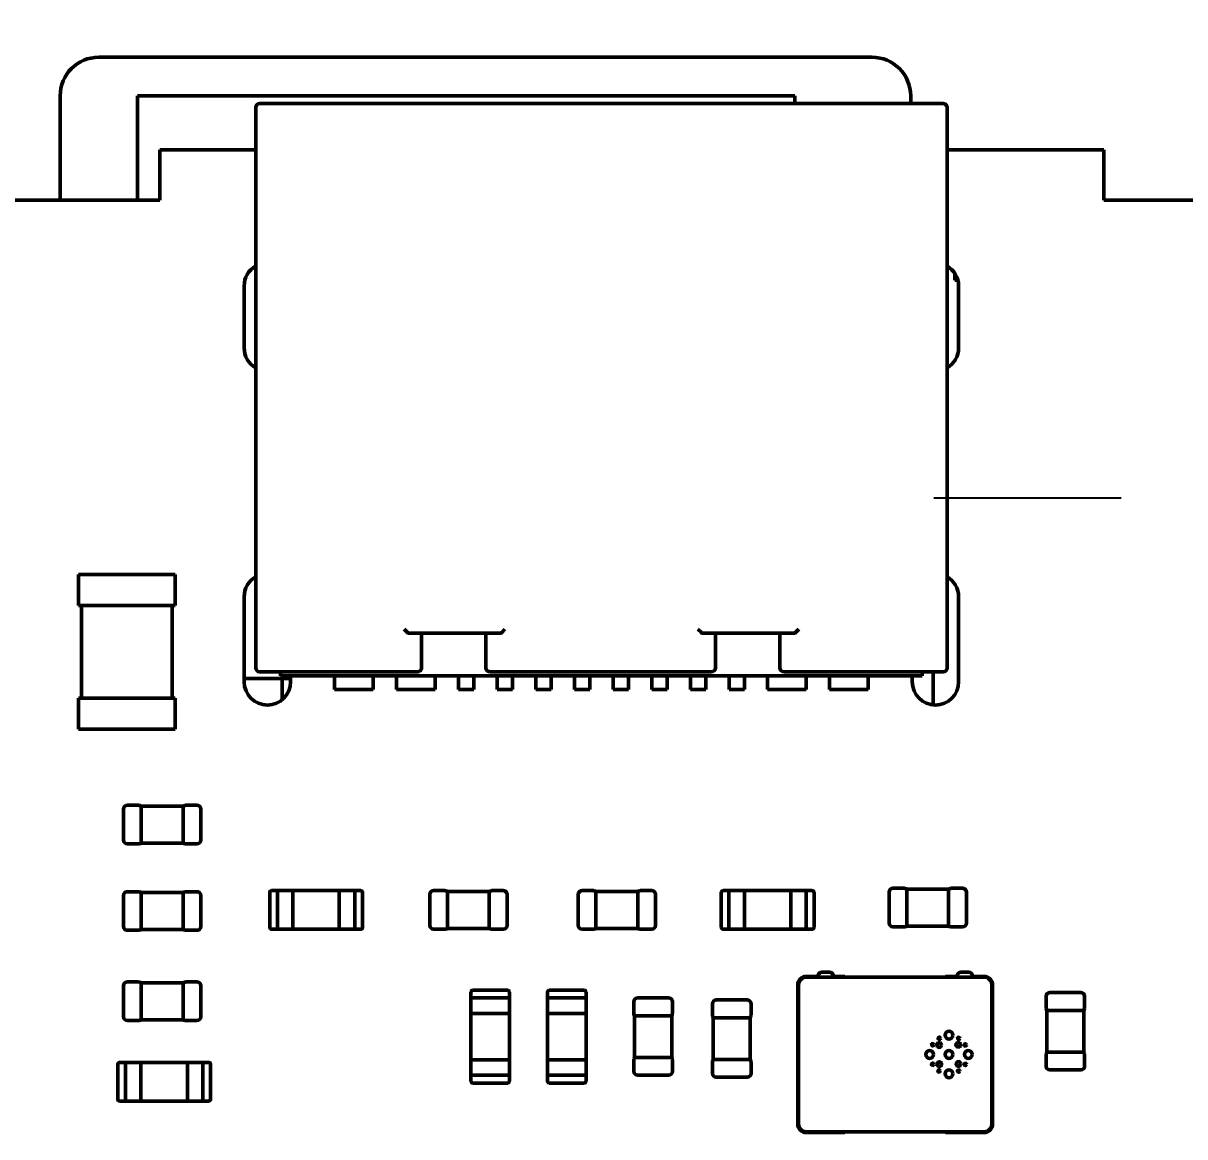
# Model space of a CAD drawing. Header units: millimetres. Extents: x 22 to 202, y 169 to 282.
# Drawn here: x 144.57 to 159.59, y 251.02 to 265.42 of the extents above; entities that cross this region are included whole.
import ezdxf

# ---------------------------------------------------------------- set-up
doc = ezdxf.new("R2010")
doc.units = ezdxf.units.MM
doc.header["$LTSCALE"] = 0.75
doc.linetypes.add('CENTER2', pattern=[28.575, 19.05, -3.175, 3.175, -3.175])
for name, color, linetype, lineweight in [('FD_Dimensions', 7, 'Continuous', 25), ('Smart Centers', 7, 'CENTER2', 25), ('Visible', 7, 'Continuous', 50)]:
    doc.layers.add(name, color=color, linetype=linetype, lineweight=lineweight)
doc.styles.get("Standard").update_dxf_attribs({"font": 'arial.ttf'})
doc.dimstyles.new('Dim-ISO-25', dxfattribs={"dimtxt": 2.5, "dimasz": 2.5, "dimexe": 1.5, "dimexo": 0, "dimgap": 1, "dimtad": 1, "dimzin": 4, "dimdsep": 46, "dimtxsty": 'Standard', "dimblk": 'OPEN90', "dimcen": 0, "dimazin": 1, "dimtp": 0.1, "dimtm": 0.1, "dimtfac": 0.72, "dimtmove": 0, "dimatfit": 3, "dimfxl": 1, "dimtzin": 4, "dimarcsym": 0})

# ---------------------------------------------------------------- blocks, each defined once
blk = doc.blocks.new('_Open90')
at = {"color": 0, "linetype": 'ByBlock', "lineweight": -2}
for p, q in [((-0.5, 0.5), (0, 0)), ((0, 0), (-1, 0)), ((0, 0), (-0.5, -0.5))]:
    blk.add_line(p, q, dxfattribs=at)
blk = doc.blocks.new('*D25')
at = {"layer": 'Defpoints', "color": 0, "transparency": 16777216}
for p in [(174.649134, 277.767274), (45.649468, 262.385645), (174.649134, 259.019301)]:
    blk.add_point(p, dxfattribs=at)
at = {"layer": 'FD_Dimensions', "color": 0, "lineweight": -2, "transparency": 16777216}
for p, q in [((45.649468, 262.385645), (45.649468, 279.267274)), ((174.649134, 259.019301), (174.649134, 279.267274)), ((48.149468, 277.767274), (172.149134, 277.767274))]:
    blk.add_line(p, q, dxfattribs=at)
at = {"layer": 'FD_Dimensions', "color": 0, "lineweight": -2, "transparency": 16777216, "xscale": 2.5, "yscale": 2.5, "zscale": 2.5, "rotation": 180}
blk.add_blockref('_Open90', (45.649468, 277.767274), dxfattribs=at)
at = {"layer": 'FD_Dimensions', "color": 0, "lineweight": -2, "transparency": 16777216, "xscale": 2.5, "yscale": 2.5, "zscale": 2.5}
blk.add_blockref('_Open90', (174.649134, 277.767274), dxfattribs=at)
at = {"layer": 'FD_Dimensions', "color": 0, "transparency": 16777216, "insert": (110.149301, 280.04454), "char_height": 2.5, "attachment_point": 5}
blk.add_mtext('129.00mm', dxfattribs=at)
blk = doc.blocks.new('*D28')
at = {"layer": 'Defpoints', "color": 0, "transparency": 16777216}
for p in [(170.550528, 263.135658), (200.052214, 263.135658), (124.449775, 178.627866)]:
    blk.add_point(p, dxfattribs=at)
at = {"layer": 'FD_Dimensions', "color": 0, "lineweight": -2, "transparency": 16777216}
for p, q in [((170.550528, 263.135658), (201.552214, 263.135658)), ((200.052214, 181.127866), (200.052214, 260.635658)), ((124.449775, 178.627866), (201.552214, 178.627866))]:
    blk.add_line(p, q, dxfattribs=at)
at = {"layer": 'FD_Dimensions', "color": 0, "lineweight": -2, "transparency": 16777216, "xscale": 2.5, "yscale": 2.5, "zscale": 2.5}
for p, rotation in [((200.052214, 263.135658), 90), ((200.052214, 178.627866), 270)]:
    blk.add_blockref('_Open90', p, dxfattribs=dict(at, rotation=rotation))
at = {"layer": 'FD_Dimensions', "color": 0, "transparency": 16777216, "insert": (197.774947, 227.099634), "char_height": 2.5, "attachment_point": 5, "rotation": 90}
blk.add_mtext('84.51mm', dxfattribs=at)
blk = doc.blocks.new('*D35')
at = {"layer": 'Defpoints', "color": 0, "transparency": 16777216}
for p in [(174.649134, 266.974326), (161.449472, 259.28528), (174.649134, 259.019301)]:
    blk.add_point(p, dxfattribs=at)
at = {"layer": 'FD_Dimensions', "color": 0, "lineweight": -2, "transparency": 16777216}
for p, q in [((161.449472, 259.28528), (161.449472, 268.474326)), ((174.649134, 259.019301), (174.649134, 268.474326)), ((161.449472, 266.974326), (138.817366, 266.974326)), ((172.149134, 266.974326), (163.949472, 266.974326))]:
    blk.add_line(p, q, dxfattribs=at)
at = {"layer": 'FD_Dimensions', "color": 0, "lineweight": -2, "transparency": 16777216, "xscale": 2.5, "yscale": 2.5, "zscale": 2.5, "rotation": 180}
blk.add_blockref('_Open90', (161.449472, 266.974326), dxfattribs=at)
at = {"layer": 'FD_Dimensions', "color": 0, "lineweight": -2, "transparency": 16777216, "xscale": 2.5, "yscale": 2.5, "zscale": 2.5}
blk.add_blockref('_Open90', (174.649134, 266.974326), dxfattribs=at)
at = {"layer": 'FD_Dimensions', "color": 0, "transparency": 16777216, "insert": (146.789077, 269.252445), "char_height": 2.5, "attachment_point": 5}
blk.add_mtext('13.20mm', dxfattribs=at)
blk = doc.blocks.new('*U20')
at = {"layer": 'Smart Centers', "color": 0, "ltscale": 0.75, "transparency": 16777216}
for p, q in [((0, 2.678906), (0, 5.1)), ((-5.1, 0), (-2.678906, 0)), ((2.678906, 0), (5.1, 0)), ((0, -5.1), (0, -2.678906))]:
    blk.add_line(p, q, dxfattribs=at)
at = {"layer": 'Smart Centers', "color": 0, "linetype": 'Continuous', "ltscale": 0.75, "transparency": 16777216}
for p, q in [((0, -0.892969), (0, 0.892969)), ((-0.892969, 0), (0.892969, 0))]:
    blk.add_line(p, q, dxfattribs=at)

msp = doc.modelspace()

# ---------------------------------------------------------------- linework, layer by layer
at = {"layer": 'Visible'}
for p, q in [((145.549, 264.985), (155.549, 264.985)), ((145.049, 263.136), (145.049, 264.485)), ((154.549, 264.485), (146.049, 264.485)), ((146.049, 264.485), (146.049, 263.136)), ((154.549, 264.385), (154.549, 264.485)), ((156.049, 264.485), (156.049, 264.385)), ((147.579, 264.335), (147.579, 257.085)), ((147.629, 264.385), (148.979, 264.385)), ((155.119, 264.385), (148.979, 264.385)), ((155.119, 264.385), (156.469, 264.385)), ((156.519, 257.085), (156.519, 264.335)), ((146.337, 263.785), (147.579, 263.785)), ((146.337, 263.136), (146.337, 263.785)), ((156.519, 263.785), (158.549, 263.785)), ((158.549, 263.785), (158.549, 263.136)), ((143.106, 263.136), (146.337, 263.136)), ((158.549, 263.136), (166.249, 263.136)), ((156.621, 262.189), (156.621, 262.099)), ((147.429, 262.025), (147.429, 261.225)), ((156.66, 262.099), (156.621, 262.099)), ((156.669, 261.225), (156.669, 262.025)), ((145.326, 258.294), (145.286, 258.294)), ((145.286, 257.894), (145.286, 258.294)), ((146.496, 258.294), (145.326, 258.294)), ((146.496, 258.294), (146.536, 258.294)), ((146.536, 257.894), (146.536, 258.294)), ((147.429, 258.005), (147.429, 256.905)), ((156.669, 256.905), (156.669, 258.005)), ((145.326, 257.894), (145.286, 257.894)), ((145.326, 256.694), (145.326, 257.894)), ((146.496, 257.894), (145.326, 257.894)), ((146.496, 256.694), (146.496, 257.894)), ((146.496, 257.894), (146.536, 257.894)), ((149.541, 257.542), (149.498, 257.585)), ((149.555, 257.535), (150.743, 257.535)), ((149.724, 257.535), (149.724, 257.085)), ((150.556, 257.085), (150.556, 257.535)), ((150.76, 257.543), (150.802, 257.585)), ((153.342, 257.542), (153.298, 257.585)), ((153.355, 257.535), (154.544, 257.535)), ((153.524, 257.085), (153.524, 257.535)), ((154.356, 257.535), (154.356, 257.085)), ((154.56, 257.543), (154.603, 257.585)), ((148.979, 257.035), (147.629, 257.035)), ((147.899, 257.035), (147.899, 256.985)), ((149.498, 257.035), (148.979, 257.035)), ((149.498, 257.035), (149.666, 257.035)), ((150.802, 257.035), (150.615, 257.035)), ((150.802, 257.035), (153.298, 257.035)), ((153.467, 257.035), (153.298, 257.035)), ((154.415, 257.035), (154.603, 257.035)), ((155.119, 257.035), (154.603, 257.035)), ((156.469, 257.035), (155.119, 257.035)), ((156.199, 256.985), (156.199, 257.035)), ((156.341, 257.035), (156.341, 256.607)), ((148.029, 256.949), (147.429, 256.949)), ((147.899, 256.985), (148.899, 256.985)), ((147.921, 256.759), (147.921, 256.949)), ((148.029, 256.905), (148.029, 256.985)), ((148.599, 256.805), (148.599, 256.985)), ((155.199, 256.985), (148.899, 256.985)), ((149.099, 256.985), (149.099, 256.805)), ((149.399, 256.805), (149.399, 256.985)), ((149.899, 256.985), (149.899, 256.805)), ((150.199, 256.805), (150.199, 256.985)), ((150.399, 256.985), (150.399, 256.805)), ((150.699, 256.805), (150.699, 256.985)), ((150.899, 256.985), (150.899, 256.805)), ((151.199, 256.805), (151.199, 256.985)), ((151.399, 256.985), (151.399, 256.805)), ((151.699, 256.805), (151.699, 256.985)), ((151.899, 256.985), (151.899, 256.805)), ((152.199, 256.805), (152.199, 256.985)), ((152.399, 256.985), (152.399, 256.805)), ((152.699, 256.805), (152.699, 256.985)), ((152.899, 256.985), (152.899, 256.805)), ((153.2, 256.805), (153.2, 256.985)), ((153.4, 256.985), (153.4, 256.805)), ((153.7, 256.805), (153.7, 256.985)), ((153.9, 256.985), (153.9, 256.805)), ((154.199, 256.805), (154.199, 256.985)), ((154.699, 256.985), (154.699, 256.805)), ((154.999, 256.805), (154.999, 256.985)), ((155.199, 256.985), (156.199, 256.985)), ((155.499, 256.985), (155.499, 256.805)), ((156.069, 256.985), (156.069, 256.905)), ((147.921, 256.759), (147.921, 256.674)), ((149.099, 256.805), (148.599, 256.805)), ((149.899, 256.805), (149.399, 256.805)), ((150.399, 256.805), (150.199, 256.805)), ((150.899, 256.805), (150.699, 256.805)), ((151.399, 256.805), (151.199, 256.805)), ((151.899, 256.805), (151.699, 256.805)), ((152.399, 256.805), (152.199, 256.805)), ((152.899, 256.805), (152.699, 256.805)), ((153.4, 256.805), (153.2, 256.805)), ((153.9, 256.805), (153.7, 256.805)), ((154.699, 256.805), (154.199, 256.805)), ((155.499, 256.805), (154.999, 256.805)), ((145.326, 256.694), (145.286, 256.694)), ((145.286, 256.294), (145.286, 256.694)), ((146.496, 256.694), (145.326, 256.694)), ((146.496, 256.694), (146.536, 256.694)), ((146.536, 256.294), (146.536, 256.694)), ((145.326, 256.294), (145.286, 256.294)), ((146.496, 256.294), (145.326, 256.294)), ((146.496, 256.294), (146.536, 256.294)), ((145.868, 254.859), (145.868, 255.259)), ((145.918, 255.309), (146.062, 255.309)), ((146.098, 255.299), (146.098, 255.259)), ((146.098, 255.299), (146.638, 255.299)), ((146.098, 254.859), (146.098, 255.259)), ((146.638, 255.299), (146.638, 255.259)), ((146.638, 254.859), (146.638, 255.259)), ((146.675, 255.309), (146.818, 255.309)), ((146.868, 254.859), (146.868, 255.259)), ((145.918, 254.809), (146.062, 254.809)), ((146.098, 254.859), (146.098, 254.819)), ((146.098, 254.819), (146.638, 254.819)), ((146.638, 254.859), (146.638, 254.819)), ((146.675, 254.809), (146.818, 254.809)), ((146.062, 254.191), (145.918, 254.191)), ((146.638, 254.181), (146.098, 254.181)), ((146.098, 254.141), (146.098, 254.181)), ((146.638, 254.141), (146.638, 254.181)), ((146.818, 254.191), (146.675, 254.191)), ((147.759, 254.184), (147.759, 253.726)), ((147.783, 254.204), (147.865, 254.204)), ((147.859, 254.198), (147.859, 253.712)), ((147.879, 254.204), (147.865, 254.204)), ((148.839, 254.205), (147.879, 254.205)), ((147.879, 254.204), (147.879, 254.205)), ((147.879, 254.204), (148.039, 254.204)), ((148.059, 254.185), (148.059, 254.198)), ((148.059, 254.185), (148.059, 253.725)), ((148.659, 254.198), (148.659, 254.185)), ((148.659, 254.185), (148.659, 253.725)), ((148.679, 254.204), (148.665, 254.204)), ((148.679, 254.204), (148.839, 254.204)), ((148.839, 254.205), (148.839, 254.204)), ((148.853, 254.204), (148.839, 254.204)), ((148.853, 254.204), (148.936, 254.204)), ((148.859, 253.712), (148.859, 254.198)), ((148.959, 253.726), (148.959, 254.184)), ((150.023, 254.205), (149.879, 254.205)), ((150.599, 254.195), (150.059, 254.195)), ((150.059, 254.155), (150.059, 254.195)), ((150.599, 254.155), (150.599, 254.195)), ((150.779, 254.205), (150.636, 254.205)), ((151.799, 254.205), (151.943, 254.205)), ((151.979, 254.195), (151.979, 254.155)), ((151.979, 254.195), (152.519, 254.195)), ((152.519, 254.195), (152.519, 254.155)), ((152.556, 254.205), (152.699, 254.205)), ((153.599, 254.184), (153.599, 253.726)), ((153.623, 254.204), (153.705, 254.204)), ((153.699, 254.198), (153.699, 253.712)), ((153.719, 254.204), (153.705, 254.204)), ((154.679, 254.205), (153.719, 254.205)), ((153.719, 254.204), (153.719, 254.205)), ((153.719, 254.204), (153.879, 254.204)), ((153.899, 254.185), (153.899, 254.198)), ((153.899, 253.725), (153.899, 254.185)), ((154.499, 254.198), (154.499, 254.185)), ((154.499, 253.725), (154.499, 254.185)), ((154.505, 254.204), (154.519, 254.204)), ((154.679, 254.204), (154.519, 254.204)), ((154.679, 254.205), (154.679, 254.204)), ((154.679, 254.204), (154.693, 254.204)), ((154.776, 254.204), (154.693, 254.204)), ((154.699, 253.712), (154.699, 254.198)), ((154.799, 253.726), (154.799, 254.184)), ((155.769, 253.785), (155.769, 254.185)), ((155.819, 254.235), (155.963, 254.235)), ((155.999, 254.225), (155.999, 254.185)), ((155.999, 254.225), (156.539, 254.225)), ((155.999, 253.785), (155.999, 254.185)), ((156.539, 254.225), (156.539, 254.185)), ((156.539, 253.785), (156.539, 254.185)), ((156.576, 254.235), (156.719, 254.235)), ((156.769, 253.785), (156.769, 254.185)), ((145.868, 254.141), (145.868, 253.741)), ((146.098, 254.141), (146.098, 253.741)), ((146.638, 254.141), (146.638, 253.741)), ((146.868, 254.141), (146.868, 253.741)), ((149.829, 254.155), (149.829, 253.755)), ((150.059, 254.155), (150.059, 253.755)), ((150.599, 254.155), (150.599, 253.755)), ((150.829, 254.155), (150.829, 253.755)), ((151.749, 253.755), (151.749, 254.155)), ((151.979, 253.755), (151.979, 254.155)), ((152.519, 253.755), (152.519, 254.155)), ((152.749, 253.755), (152.749, 254.155)), ((146.098, 253.701), (146.098, 253.741)), ((146.638, 253.701), (146.638, 253.741)), ((150.059, 253.715), (150.059, 253.755)), ((150.599, 253.715), (150.599, 253.755)), ((151.979, 253.755), (151.979, 253.715)), ((152.519, 253.755), (152.519, 253.715)), ((155.819, 253.735), (155.963, 253.735)), ((155.999, 253.785), (155.999, 253.745)), ((155.999, 253.745), (156.539, 253.745)), ((156.539, 253.785), (156.539, 253.745)), ((156.576, 253.735), (156.719, 253.735)), ((146.062, 253.691), (145.918, 253.691)), ((146.638, 253.701), (146.098, 253.701)), ((146.818, 253.691), (146.675, 253.691)), ((147.783, 253.706), (147.865, 253.706)), ((147.879, 253.706), (147.865, 253.706)), ((147.879, 253.705), (147.879, 253.706)), ((147.879, 253.706), (148.039, 253.706)), ((147.879, 253.705), (148.839, 253.705)), ((148.053, 253.706), (148.039, 253.706)), ((148.059, 253.712), (148.059, 253.725)), ((148.659, 253.725), (148.659, 253.712)), ((148.839, 253.706), (148.679, 253.706)), ((148.839, 253.706), (148.853, 253.706)), ((148.839, 253.706), (148.839, 253.705)), ((148.936, 253.706), (148.853, 253.706)), ((150.023, 253.705), (149.879, 253.705)), ((150.599, 253.715), (150.059, 253.715)), ((150.779, 253.705), (150.636, 253.705)), ((151.799, 253.705), (151.943, 253.705)), ((151.979, 253.715), (152.519, 253.715)), ((152.556, 253.705), (152.699, 253.705)), ((153.705, 253.706), (153.623, 253.706)), ((153.705, 253.706), (153.719, 253.706)), ((153.719, 253.705), (153.719, 253.706)), ((153.879, 253.706), (153.719, 253.706)), ((153.719, 253.705), (154.679, 253.705)), ((153.879, 253.706), (153.893, 253.706)), ((153.899, 253.712), (153.899, 253.725)), ((154.499, 253.725), (154.499, 253.712)), ((154.679, 253.706), (154.519, 253.706)), ((154.679, 253.706), (154.693, 253.706)), ((154.679, 253.706), (154.679, 253.705)), ((154.776, 253.706), (154.693, 253.706)), ((154.999, 253.149), (154.899, 253.149)), ((156.699, 253.149), (156.799, 253.149)), ((146.062, 253.023), (145.918, 253.023)), ((146.638, 253.013), (146.098, 253.013)), ((146.098, 252.973), (146.098, 253.013)), ((146.638, 252.973), (146.638, 253.013)), ((146.818, 253.023), (146.675, 253.023)), ((154.589, 251.185), (154.589, 252.985)), ((154.599, 252.985), (154.599, 251.185)), ((154.699, 253.095), (154.849, 253.095)), ((156.999, 253.085), (154.699, 253.085)), ((154.849, 253.085), (154.849, 253.099)), ((155.049, 253.099), (155.049, 253.085)), ((155.049, 253.095), (155.199, 253.095)), ((155.199, 253.095), (155.199, 253.085)), ((156.499, 253.095), (156.649, 253.095)), ((156.499, 253.085), (156.499, 253.095)), ((156.649, 253.085), (156.649, 253.099)), ((156.849, 253.099), (156.849, 253.085)), ((156.849, 253.095), (156.999, 253.095)), ((157.099, 251.185), (157.099, 252.985)), ((157.109, 252.985), (157.109, 251.185)), ((145.868, 252.973), (145.868, 252.573)), ((146.098, 252.973), (146.098, 252.573)), ((146.638, 252.973), (146.638, 252.573)), ((146.868, 252.973), (146.868, 252.573)), ((150.361, 252.81), (150.361, 252.892)), ((150.839, 252.916), (150.381, 252.916)), ((150.859, 252.892), (150.859, 252.81)), ((151.352, 252.81), (151.352, 252.892)), ((151.83, 252.916), (151.372, 252.916)), ((151.85, 252.892), (151.85, 252.81)), ((157.799, 252.692), (157.799, 252.835)), ((158.249, 252.885), (157.849, 252.885)), ((158.299, 252.692), (158.299, 252.835)), ((150.36, 252.796), (150.36, 251.836)), ((150.36, 252.796), (150.361, 252.796)), ((150.361, 252.81), (150.361, 252.796)), ((150.361, 252.636), (150.361, 252.796)), ((150.853, 252.816), (150.367, 252.816)), ((150.859, 252.796), (150.859, 252.81)), ((150.859, 252.796), (150.859, 252.636)), ((150.859, 252.796), (150.86, 252.796)), ((150.86, 251.836), (150.86, 252.796)), ((151.351, 252.796), (151.351, 251.836)), ((151.351, 252.796), (151.352, 252.796)), ((151.352, 252.81), (151.352, 252.796)), ((151.352, 252.636), (151.352, 252.796)), ((151.844, 252.816), (151.358, 252.816)), ((151.85, 252.796), (151.85, 252.81)), ((151.85, 252.796), (151.85, 252.636)), ((151.85, 252.796), (151.851, 252.796)), ((151.851, 251.836), (151.851, 252.796)), ((152.468, 252.622), (152.468, 252.766)), ((152.918, 252.816), (152.518, 252.816)), ((152.968, 252.622), (152.968, 252.766)), ((153.484, 252.597), (153.484, 252.74)), ((153.934, 252.79), (153.534, 252.79)), ((153.984, 252.597), (153.984, 252.74)), ((146.098, 252.533), (146.098, 252.573)), ((146.638, 252.533), (146.098, 252.533)), ((146.638, 252.533), (146.638, 252.573)), ((150.361, 252.636), (150.361, 252.622)), ((150.367, 252.616), (150.38, 252.616)), ((150.38, 252.616), (150.84, 252.616)), ((150.84, 252.616), (150.853, 252.616)), ((151.352, 252.636), (151.352, 252.622)), ((151.358, 252.616), (151.371, 252.616)), ((151.371, 252.616), (151.831, 252.616)), ((151.831, 252.616), (151.844, 252.616)), ((152.478, 252.046), (152.478, 252.586)), ((152.478, 252.586), (152.518, 252.586)), ((152.918, 252.586), (152.518, 252.586)), ((152.918, 252.586), (152.958, 252.586)), ((152.958, 252.046), (152.958, 252.586)), ((153.494, 252.02), (153.494, 252.56)), ((153.494, 252.56), (153.534, 252.56)), ((153.934, 252.56), (153.534, 252.56)), ((153.934, 252.56), (153.974, 252.56)), ((153.974, 252.02), (153.974, 252.56)), ((157.809, 252.115), (157.809, 252.655)), ((157.809, 252.655), (157.849, 252.655)), ((158.249, 252.655), (157.849, 252.655)), ((158.249, 252.655), (158.289, 252.655)), ((158.289, 252.115), (158.289, 252.655)), ((146.062, 252.523), (145.918, 252.523)), ((146.818, 252.523), (146.675, 252.523)), ((157.799, 251.935), (157.799, 252.079)), ((157.809, 252.115), (157.849, 252.115)), ((158.249, 252.115), (157.849, 252.115)), ((158.249, 252.115), (158.289, 252.115)), ((158.299, 251.935), (158.299, 252.079)), ((145.794, 251.961), (145.794, 251.503)), ((145.817, 251.981), (145.9, 251.981)), ((145.894, 251.975), (145.894, 251.489)), ((145.914, 251.981), (145.9, 251.981)), ((146.874, 251.982), (145.914, 251.982)), ((145.914, 251.981), (145.914, 251.982)), ((145.914, 251.981), (146.074, 251.981)), ((146.094, 251.962), (146.094, 251.975)), ((146.094, 251.962), (146.094, 251.502)), ((146.694, 251.975), (146.694, 251.962)), ((146.694, 251.962), (146.694, 251.502)), ((146.714, 251.981), (146.7, 251.981)), ((146.714, 251.981), (146.874, 251.981)), ((146.874, 251.982), (146.874, 251.981)), ((146.888, 251.981), (146.874, 251.981)), ((146.888, 251.981), (146.97, 251.981)), ((146.894, 251.489), (146.894, 251.975)), ((146.994, 251.503), (146.994, 251.961)), ((150.361, 251.836), (150.361, 251.996)), ((150.38, 252.016), (150.367, 252.016)), ((150.38, 252.016), (150.84, 252.016)), ((150.853, 252.016), (150.84, 252.016)), ((150.859, 252.01), (150.859, 251.996)), ((150.859, 251.836), (150.859, 251.996)), ((151.352, 251.836), (151.352, 251.996)), ((151.371, 252.016), (151.358, 252.016)), ((151.371, 252.016), (151.831, 252.016)), ((151.844, 252.016), (151.831, 252.016)), ((151.85, 252.01), (151.85, 251.996)), ((151.85, 251.836), (151.85, 251.996)), ((152.468, 251.866), (152.468, 252.009)), ((152.478, 252.046), (152.518, 252.046)), ((152.918, 252.046), (152.518, 252.046)), ((152.918, 252.046), (152.958, 252.046)), ((152.968, 251.866), (152.968, 252.009)), ((153.484, 251.84), (153.484, 251.984)), ((153.494, 252.02), (153.534, 252.02)), ((153.934, 252.02), (153.534, 252.02)), ((153.934, 252.02), (153.974, 252.02)), ((153.984, 251.84), (153.984, 251.984)), ((150.361, 251.836), (150.36, 251.836)), ((150.361, 251.836), (150.361, 251.822)), ((150.361, 251.74), (150.361, 251.822)), ((150.367, 251.816), (150.853, 251.816)), ((150.86, 251.836), (150.859, 251.836)), ((150.859, 251.836), (150.859, 251.822)), ((150.859, 251.74), (150.859, 251.822)), ((151.352, 251.836), (151.351, 251.836)), ((151.352, 251.836), (151.352, 251.822)), ((151.352, 251.74), (151.352, 251.822)), ((151.358, 251.816), (151.844, 251.816)), ((151.851, 251.836), (151.85, 251.836)), ((151.85, 251.836), (151.85, 251.822)), ((151.85, 251.74), (151.85, 251.822)), ((152.918, 251.816), (152.518, 251.816)), ((153.934, 251.79), (153.534, 251.79)), ((158.249, 251.885), (157.849, 251.885)), ((150.381, 251.716), (150.839, 251.716)), ((151.372, 251.716), (151.83, 251.716)), ((145.817, 251.483), (145.9, 251.483)), ((145.914, 251.483), (145.9, 251.483)), ((145.914, 251.482), (145.914, 251.483)), ((145.914, 251.483), (146.074, 251.483)), ((145.914, 251.482), (146.874, 251.482)), ((146.088, 251.483), (146.074, 251.483)), ((146.094, 251.489), (146.094, 251.502)), ((146.694, 251.502), (146.694, 251.489)), ((146.874, 251.483), (146.714, 251.483)), ((146.874, 251.483), (146.888, 251.483)), ((146.874, 251.483), (146.874, 251.482)), ((146.97, 251.483), (146.888, 251.483)), ((154.699, 251.085), (156.999, 251.085)), ((155.199, 251.075), (154.699, 251.075)), ((155.199, 251.085), (155.199, 251.075)), ((156.499, 251.075), (156.499, 251.085)), ((156.999, 251.075), (156.499, 251.075))]:
    msp.add_line(p, q, dxfattribs=at)
for centre, radius in [((156.544, 252.335), 0.05), ((156.334, 252.21), 0.015), ((156.417, 252.207), 0.03), ((156.419, 252.295), 0.015), ((156.664, 252.21), 0.03), ((156.671, 252.293), 0.015), ((156.294, 252.085), 0.05), ((156.544, 252.085), 0.05), ((156.756, 252.208), 0.015), ((156.794, 252.085), 0.05), ((156.332, 251.958), 0.015), ((156.419, 251.96), 0.03), ((156.667, 251.963), 0.03), ((156.754, 251.956), 0.015), ((156.417, 251.873), 0.015), ((156.544, 251.835), 0.05), ((156.669, 251.871), 0.015)]:
    msp.add_circle(centre, radius, dxfattribs=at)
at = {"layer": 'Visible', "extrusion": (0, 0, -1)}
for centre, radius, start, end in [((-145.549, 264.485), 0.5, 0, 90), ((-155.549, 264.485), 0.5, 90, 180), ((-147.729, 262.025), 0.3, 0, 60), ((-156.369, 262.025), 0.3, 120, 180), ((-147.729, 261.225), 0.3, 300, 0), ((-156.369, 261.225), 0.3, 180, 240), ((-147.729, 258.005), 0.3, 0, 60), ((-156.369, 258.005), 0.3, 120, 180), ((-147.629, 257.085), 0.05, 270, 0), ((-156.469, 257.085), 0.05, 180, 270), ((-147.729, 256.905), 0.3, 180, 0), ((-156.369, 256.905), 0.3, 180, 0), ((-145.918, 255.259), 0.05, 0, 90), ((-146.062, 255.259), 0.05, 90, 105.9375), ((-146.675, 255.259), 0.05, 74.0625, 90), ((-146.818, 255.259), 0.05, 90, 180), ((-148.053, 254.198), 0.006, 90.7287, 180), ((-148.665, 254.198), 0.006, 360, 90), ((-151.799, 254.155), 0.05, 0, 90), ((-151.943, 254.155), 0.05, 90, 105.9375), ((-152.556, 254.155), 0.05, 74.0625, 90), ((-152.699, 254.155), 0.05, 90, 180), ((-153.893, 254.198), 0.006, 90.7287, 180), ((-154.693, 254.198), 0.006, 90, 180), ((-155.819, 254.185), 0.05, 0, 90), ((-155.963, 254.185), 0.05, 90, 105.9375), ((-156.576, 254.185), 0.05, 74.0625, 90), ((-156.719, 254.185), 0.05, 90, 180), ((-145.918, 253.741), 0.05, 270, 0), ((-146.818, 253.741), 0.05, 180, 270), ((-149.879, 253.755), 0.05, 270, 0), ((-150.779, 253.755), 0.05, 180, 270), ((-146.062, 253.741), 0.05, 254.0625, 270), ((-146.675, 253.741), 0.05, 270, 285.9375), ((-147.865, 253.712), 0.006, 270, 0), ((-148.665, 253.712), 0.006, 270.7287, 0), ((-150.023, 253.755), 0.05, 254.0625, 270), ((-150.636, 253.755), 0.05, 270, 285.9375), ((-153.893, 253.712), 0.006, 180, 270), ((-154.505, 253.712), 0.006, 270.7287, 0), ((-154.899, 253.099), 0.05, 0, 90), ((-154.999, 253.099), 0.05, 90, 180), ((-156.699, 253.099), 0.05, 0, 90), ((-156.799, 253.099), 0.05, 90, 180), ((-154.699, 252.985), 0.11, 0, 90), ((-156.999, 252.985), 0.11, 90, 180), ((-157.849, 252.835), 0.05, 0, 90), ((-152.518, 252.766), 0.05, 0, 90), ((-153.534, 252.74), 0.05, 0, 90), ((-157.849, 252.692), 0.05, 344.0625, 0), ((-145.918, 252.573), 0.05, 270, 0), ((-146.062, 252.573), 0.05, 254.0625, 270), ((-146.675, 252.573), 0.05, 270, 285.9375), ((-146.818, 252.573), 0.05, 180, 270), ((-150.367, 252.622), 0.006, 270, 0), ((-150.853, 252.622), 0.006, 180.7287, 270), ((-151.358, 252.622), 0.006, 270, 0), ((-151.844, 252.622), 0.006, 180.7287, 270), ((-152.518, 252.622), 0.05, 344.0625, 0), ((-153.534, 252.597), 0.05, 344.0625, 0), ((-157.849, 252.079), 0.05, 0, 15.9375), ((-146.088, 251.975), 0.006, 90.7287, 180), ((-146.7, 251.975), 0.006, 360, 90), ((-150.367, 252.01), 0.006, 0.7287, 90), ((-151.358, 252.01), 0.006, 0.7287, 90), ((-152.518, 252.009), 0.05, 0, 15.9375), ((-153.534, 251.984), 0.05, 0, 15.9375), ((-157.849, 251.935), 0.05, 270, 0), ((-150.853, 251.822), 0.006, 180, 270), ((-151.844, 251.822), 0.006, 180, 270), ((-152.518, 251.866), 0.05, 270, 0), ((-153.534, 251.84), 0.05, 270, 0), ((-145.9, 251.489), 0.006, 270, 0), ((-146.7, 251.489), 0.006, 270.7287, 0), ((-154.699, 251.185), 0.11, 270, 0), ((-156.999, 251.185), 0.11, 180, 270)]:
    msp.add_arc(centre, radius, start, end, dxfattribs=at)
at = {"layer": 'Visible'}
for centre, radius, start, end in [((147.629, 264.335), 0.05, 90, 180), ((156.469, 264.335), 0.05, 0, 90), ((145.918, 254.859), 0.05, 180, 270), ((146.062, 254.859), 0.05, 270, 285.9375), ((146.675, 254.859), 0.05, 254.0625, 270), ((146.818, 254.859), 0.05, 270, 0), ((145.918, 254.141), 0.05, 90, 180), ((146.062, 254.141), 0.05, 74.0625, 90), ((146.675, 254.141), 0.05, 90, 105.9375), ((146.818, 254.141), 0.05, 0, 90), ((147.865, 254.198), 0.006, 90, 180), ((148.853, 254.198), 0.006, 0, 90), ((149.879, 254.155), 0.05, 90, 180), ((150.023, 254.155), 0.05, 74.0625, 90), ((150.636, 254.155), 0.05, 90, 105.9375), ((150.779, 254.155), 0.05, 0, 90), ((153.705, 254.198), 0.006, 90, 180), ((154.505, 254.198), 0.006, 90, 180), ((151.799, 253.755), 0.05, 180, 270), ((152.699, 253.755), 0.05, 270, 0), ((155.819, 253.785), 0.05, 180, 270), ((155.963, 253.785), 0.05, 270, 285.9375), ((156.576, 253.785), 0.05, 254.0625, 270), ((156.719, 253.785), 0.05, 270, 0), ((148.053, 253.712), 0.006, 270, 360), ((148.853, 253.712), 0.006, 270, 0), ((151.943, 253.755), 0.05, 270, 285.9375), ((152.556, 253.755), 0.05, 254.0625, 270), ((153.705, 253.712), 0.006, 180, 270), ((154.693, 253.712), 0.006, 270, 0), ((145.918, 252.973), 0.05, 90, 180), ((146.062, 252.973), 0.05, 74.0625, 90), ((146.675, 252.973), 0.05, 90, 105.9375), ((146.818, 252.973), 0.05, 0, 90), ((154.699, 252.985), 0.1, 90, 180), ((156.999, 252.985), 0.1, 0, 90), ((158.249, 252.835), 0.05, 0, 90), ((150.367, 252.81), 0.006, 90, 180), ((150.853, 252.81), 0.006, 0, 90), ((151.358, 252.81), 0.006, 90, 180), ((151.844, 252.81), 0.006, 0, 90), ((152.918, 252.766), 0.05, 0, 90), ((153.934, 252.74), 0.05, 0, 90), ((158.249, 252.692), 0.05, 344.0625, 0), ((152.918, 252.622), 0.05, 344.0625, 0), ((153.934, 252.597), 0.05, 344.0625, 0), ((158.249, 252.079), 0.05, 0, 15.9375), ((145.9, 251.975), 0.006, 90, 180), ((146.888, 251.975), 0.006, 0, 90), ((150.853, 252.01), 0.006, 0, 90), ((151.844, 252.01), 0.006, 0, 90), ((152.918, 252.009), 0.05, 0, 15.9375), ((153.934, 251.984), 0.05, 0, 15.9375), ((158.249, 251.935), 0.05, 270, 0), ((150.367, 251.822), 0.006, 180, 270), ((151.358, 251.822), 0.006, 180, 270), ((152.918, 251.866), 0.05, 270, 0), ((153.934, 251.84), 0.05, 270, 0), ((146.088, 251.489), 0.006, 270, 360), ((146.888, 251.489), 0.006, 270, 0), ((154.699, 251.185), 0.1, 180, 270), ((156.999, 251.185), 0.1, 270, 0)]:
    msp.add_arc(centre, radius, start, end, dxfattribs=at)
for centre, major_axis, ratio, start_param, end_param in [((149.555, 257.585), (0, 0.05), 0.562631, 2.629104, 3.141593), ((150.743, 257.585), (0, 0.05), 0.624869, 3.141593, 3.700098), ((153.355, 257.585), (0, 0.05), 0.562631, 2.629104, 3.141593), ((154.544, 257.585), (0, 0.05), 0.624869, 3.141593, 3.700098), ((149.666, 257.085), (-0.0574, 0), 0.871527, 1.570796, 3.141593), ((150.615, 257.085), (-0.059, 0), 0.848048, 0, 1.570796), ((153.467, 257.085), (0.0574, 0), 0.871527, 4.712389, 6.283185), ((154.415, 257.085), (-0.059, 0), 0.848048, 0, 1.570796), ((147.783, 254.185), (0.0234, 0.0008), 0.843489, 1.527429, 3.112906), ((148.936, 254.185), (-0.0234, 0.0008), 0.843482, 3.170174, 4.755603), ((153.623, 254.185), (0.0234, 0.0008), 0.843488, 1.527431, 3.112907), ((154.776, 254.185), (-0.0234, 0.0008), 0.843482, 3.170174, 4.755603), ((147.783, 253.726), (-0.0234, 0.0008), 0.843482, 0.028581, 1.614011), ((148.936, 253.726), (0.0234, 0.0008), 0.843488, 4.669024, 6.254499), ((153.623, 253.726), (-0.0234, 0.0008), 0.843482, 0.028581, 1.614011), ((154.776, 253.726), (0.0234, 0.0008), 0.843489, 4.669021, 6.254498), ((150.381, 252.892), (0.0008, 0.0234), 0.843482, 0.028581, 1.614011), ((150.839, 252.892), (-0.0008, 0.0234), 0.843488, 4.669024, 6.254499), ((151.371, 252.892), (0.0008, 0.0234), 0.843482, 0.028581, 1.614011), ((151.83, 252.892), (-0.0008, 0.0234), 0.843488, 4.669024, 6.254499), ((145.817, 251.961), (0.0234, 0.0008), 0.843489, 1.527429, 3.112906), ((146.97, 251.961), (-0.0234, 0.0008), 0.843482, 3.170174, 4.755603), ((150.381, 251.739), (-0.0008, 0.0234), 0.843489, 1.527429, 3.112906), ((150.839, 251.739), (0.0008, 0.0234), 0.843482, 3.170174, 4.755603), ((151.371, 251.739), (-0.0008, 0.0234), 0.843489, 1.527429, 3.112906), ((151.83, 251.739), (0.0008, 0.0234), 0.843482, 3.170174, 4.755603), ((145.817, 251.502), (-0.0234, 0.0008), 0.843482, 0.028581, 1.614011), ((146.97, 251.502), (0.0234, 0.0008), 0.843488, 4.669024, 6.254499)]:
    msp.add_ellipse(centre, major_axis=major_axis, ratio=ratio, start_param=start_param, end_param=end_param, dxfattribs=at)
for points in [[(146.076, 255.307), (146.083, 255.305), (146.091, 255.302), (146.098, 255.299)], [(146.638, 255.299), (146.646, 255.302), (146.653, 255.305), (146.661, 255.307)], [(146.076, 254.811), (146.083, 254.813), (146.091, 254.816), (146.098, 254.819)], [(146.638, 254.819), (146.646, 254.816), (146.653, 254.813), (146.661, 254.811)], [(146.098, 254.181), (146.091, 254.185), (146.083, 254.187), (146.076, 254.19)], [(146.661, 254.19), (146.653, 254.187), (146.646, 254.185), (146.638, 254.181)], [(147.865, 254.204), (147.865, 254.204), (147.866, 254.204), (147.865, 254.204)], [(150.059, 254.195), (150.052, 254.198), (150.045, 254.201), (150.037, 254.203)], [(150.622, 254.203), (150.614, 254.201), (150.607, 254.198), (150.599, 254.195)], [(151.957, 254.203), (151.965, 254.201), (151.972, 254.198), (151.979, 254.195)], [(152.519, 254.195), (152.527, 254.198), (152.534, 254.201), (152.542, 254.203)], [(155.977, 254.233), (155.985, 254.231), (155.992, 254.228), (155.999, 254.225)], [(156.539, 254.225), (156.547, 254.228), (156.554, 254.231), (156.562, 254.233)], [(155.977, 253.737), (155.985, 253.739), (155.992, 253.742), (155.999, 253.745)], [(156.539, 253.745), (156.547, 253.742), (156.554, 253.739), (156.562, 253.737)], [(146.098, 253.701), (146.091, 253.698), (146.083, 253.696), (146.076, 253.693)], [(146.661, 253.693), (146.653, 253.696), (146.646, 253.698), (146.638, 253.701)], [(150.059, 253.715), (150.052, 253.712), (150.045, 253.709), (150.037, 253.707)], [(150.622, 253.707), (150.614, 253.709), (150.607, 253.712), (150.599, 253.715)], [(151.957, 253.707), (151.965, 253.709), (151.972, 253.712), (151.979, 253.715)], [(152.519, 253.715), (152.527, 253.712), (152.534, 253.709), (152.542, 253.707)], [(154.693, 253.706), (154.693, 253.706), (154.693, 253.706), (154.693, 253.706)], [(146.098, 253.013), (146.091, 253.016), (146.083, 253.019), (146.076, 253.021)], [(146.661, 253.021), (146.653, 253.019), (146.646, 253.016), (146.638, 253.013)], [(157.809, 252.655), (157.806, 252.663), (157.804, 252.67), (157.801, 252.678)], [(158.289, 252.655), (158.293, 252.663), (158.295, 252.67), (158.298, 252.678)], [(146.098, 252.533), (146.091, 252.53), (146.083, 252.527), (146.076, 252.525)], [(146.661, 252.525), (146.653, 252.527), (146.646, 252.53), (146.638, 252.533)], [(152.478, 252.586), (152.475, 252.593), (152.472, 252.601), (152.47, 252.609)], [(152.958, 252.586), (152.961, 252.593), (152.964, 252.601), (152.966, 252.609)], [(153.494, 252.56), (153.491, 252.568), (153.488, 252.575), (153.486, 252.583)], [(153.974, 252.56), (153.977, 252.568), (153.98, 252.575), (153.982, 252.583)], [(157.801, 252.093), (157.804, 252.1), (157.806, 252.108), (157.809, 252.115)], [(158.298, 252.093), (158.295, 252.1), (158.293, 252.108), (158.289, 252.115)], [(145.9, 251.981), (145.9, 251.981), (145.9, 251.981), (145.9, 251.981)], [(152.47, 252.023), (152.472, 252.031), (152.475, 252.038), (152.478, 252.046)], [(152.966, 252.023), (152.964, 252.031), (152.961, 252.038), (152.958, 252.046)], [(153.486, 251.998), (153.488, 252.006), (153.491, 252.013), (153.494, 252.02)], [(153.982, 251.998), (153.98, 252.006), (153.977, 252.013), (153.974, 252.02)], [(150.361, 251.822), (150.361, 251.822), (150.361, 251.822), (150.361, 251.822)], [(151.352, 251.822), (151.352, 251.822), (151.352, 251.822), (151.352, 251.822)]]:
    msp.add_open_spline(points, degree=3, dxfattribs=at)
for points in [[(148.039, 254.204), (148.046, 254.204), (148.051, 254.204), (148.053, 254.204), (148.053, 254.204), (148.054, 254.204), (148.054, 254.204)], [(153.879, 254.204), (153.886, 254.204), (153.891, 254.204), (153.893, 254.204), (153.893, 254.204), (153.894, 254.204), (153.894, 254.204)], [(148.679, 253.706), (148.673, 253.706), (148.668, 253.706), (148.666, 253.706), (148.666, 253.706), (148.665, 253.706), (148.665, 253.706)], [(154.519, 253.706), (154.513, 253.706), (154.508, 253.706), (154.506, 253.706), (154.506, 253.706), (154.505, 253.706), (154.505, 253.706)], [(150.859, 252.636), (150.859, 252.629), (150.859, 252.624), (150.859, 252.623), (150.859, 252.622), (150.859, 252.622), (150.859, 252.622)], [(151.85, 252.636), (151.85, 252.629), (151.85, 252.624), (151.85, 252.623), (151.85, 252.622), (151.85, 252.622), (151.85, 252.622)], [(146.074, 251.981), (146.08, 251.981), (146.085, 251.981), (146.087, 251.981), (146.087, 251.981), (146.088, 251.981), (146.088, 251.981)], [(150.361, 251.996), (150.361, 252.002), (150.361, 252.007), (150.361, 252.009), (150.361, 252.01), (150.361, 252.01), (150.361, 252.01)], [(151.352, 251.996), (151.352, 252.002), (151.352, 252.007), (151.352, 252.009), (151.352, 252.01), (151.352, 252.01), (151.352, 252.01)], [(146.714, 251.483), (146.707, 251.483), (146.702, 251.483), (146.7, 251.483), (146.7, 251.483), (146.7, 251.483), (146.7, 251.483)]]:
    msp.add_open_spline(points, degree=3, knots=[0, 0, 0, 0, 0.420189, 0.420189, 0.420189, 0.5428458, 0.5428458, 0.5428458, 0.5428458], dxfattribs=at)

# ---------------------------------------------------------------- block references
at = {"layer": 'Smart Centers', "ltscale": 0.75}
msp.add_blockref('*U20', (161.449, 259.285), dxfattribs=at)

# ---------------------------------------------------------------- dimensions: what is measured, and where the dimension line sits
at = {"layer": 'FD_Dimensions'}
for base, p1, p2, angle, picture, middle in [((174.649, 277.767), (45.649, 262.386), (174.649, 259.019), 360, '*D25', (110.149, 277.767)), ((174.649, 266.974), (161.449, 259.285), (174.649, 259.019), 360, '*D35', (146.789, 266.974)), ((200.052, 263.136), (124.45, 178.628), (170.551, 263.136), 90, '*D28', (200.052, 227.1))]:
    dim = msp.add_linear_dim(base=base, p1=p1, p2=p2, angle=angle, dimstyle='Dim-ISO-25', override={"dimlfac": 1, "dimpost": 'mm'}, dxfattribs=at)
    dim.commit()
    dim.dimension.update_dxf_attribs({"geometry": picture, "text_midpoint": middle, "dimtype": 160})

doc.saveas('drawing.dxf')
